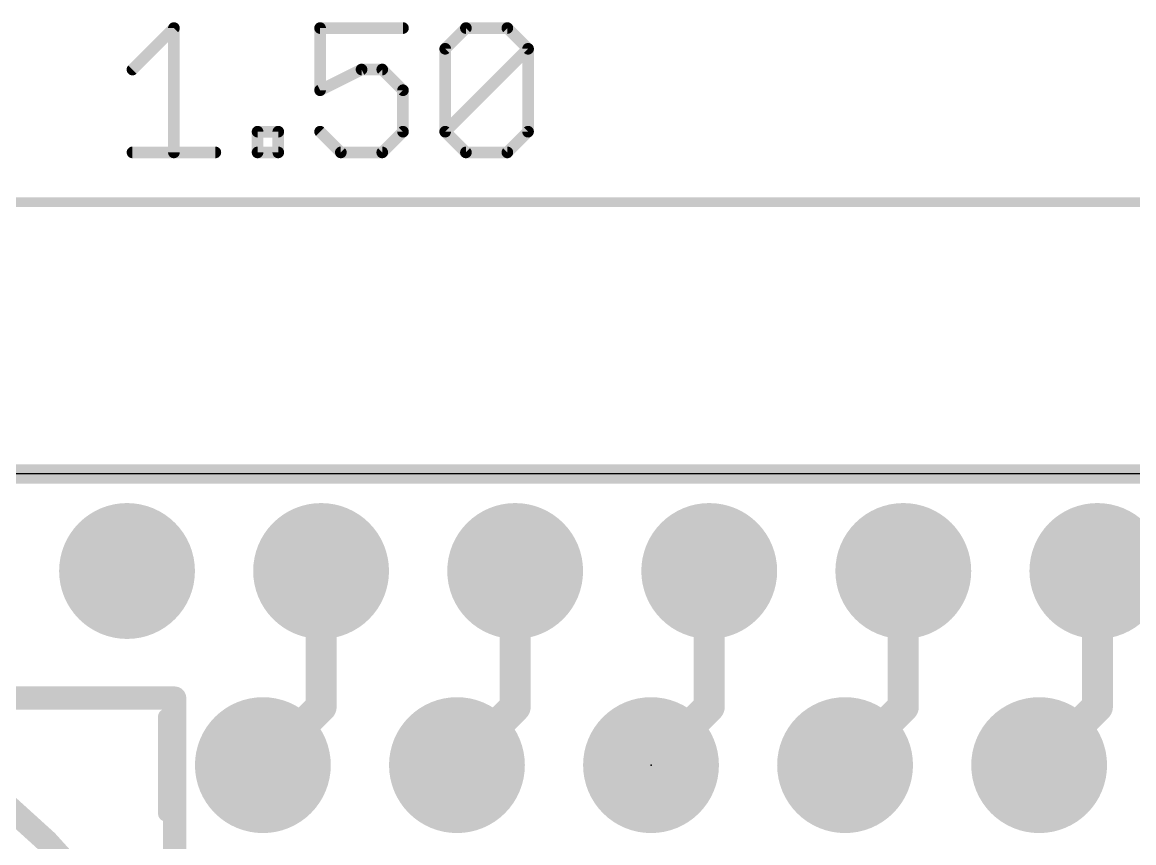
# Model space of a CAD drawing. Extents: x -7.4 to 58.7, y -8.7 to 28.8.
# Drawn here: x 15.14 to 29.69, y 18.03 to 28.77 of the extents above; entities that cross this region are included whole.
import ezdxf

# ---------------------------------------------------------------- set-up
doc = ezdxf.new("R2010")
doc.units = 0
for name, color, linetype in [('1', 12, 'CONTINUOUS'), ('16', 132, 'CONTINUOUS'), ('17', 110, 'CONTINUOUS'), ('20', 53, 'CONTINUOUS'), ('21', 40, 'CONTINUOUS'), ('23', 53, 'CONTINUOUS'), ('47', 253, 'CONTINUOUS'), ('51', 253, 'CONTINUOUS')]:
    doc.layers.add(name, color=color, linetype=linetype)

# ---------------------------------------------------------------- blocks, each defined once
blk = doc.blocks.new('RECT')
blk.add_solid([(-0.5, -0.5), (0.5, -0.5), (-0.5, 0.5), (0.5, 0.5)])
blk = doc.blocks.new('ROUNDP')
at = {"const_width": 0.5}
blk.add_lwpolyline([(0, -0.25, 1), (0, 0.25, 1), (0, -0.25)], format="xyb", dxfattribs=at)

msp = doc.modelspace()

# ---------------------------------------------------------------- linework, layer by layer
at = {"layer": '1'}
for points, const_width in [([(50.8, 22.86), (0, 22.86)], 0.254), ([(19.05, 21.59), (19.05, 19.812)], 0.4064), ([(21.59, 21.59), (21.59, 19.812)], 0.4064), ([(24.13, 21.59), (24.13, 19.812)], 0.4064), ([(26.67, 21.59), (26.67, 19.812)], 0.4064), ([(29.21, 21.59), (29.21, 19.812)], 0.4064), ([(19.05, 19.812), (18.288, 19.05)], 0.4064), ([(21.59, 19.812), (20.828, 19.05)], 0.4064), ([(24.13, 19.812), (23.368, 19.05)], 0.4064), ([(26.67, 19.812), (25.908, 19.05)], 0.4064), ([(29.21, 19.812), (28.448, 19.05)], 0.4064)]:
    msp.add_lwpolyline(points, dxfattribs=dict(at, const_width=const_width))
at = {"layer": '1', "const_width": 0.2032}
for points in [[(19.1516, 21.59, 1), (18.9484, 21.59)], [(21.6916, 21.59, 1), (21.4884, 21.59)], [(24.2316, 21.59, 1), (24.0284, 21.59)], [(26.7716, 21.59, 1), (26.5684, 21.59)], [(29.3116, 21.59, 1), (29.1084, 21.59)], [(19.1218, 19.7402, 1), (18.9782, 19.8838)], [(21.6618, 19.7402, 1), (21.5182, 19.8838)], [(24.2018, 19.7402, 1), (24.0582, 19.8838)], [(26.7418, 19.7402, 1), (26.5982, 19.8838)], [(29.2818, 19.7402, 1), (29.1382, 19.8838)], [(18.9484, 19.812, 1), (19.1516, 19.812)], [(21.4884, 19.812, 1), (21.6916, 19.812)], [(24.0284, 19.812, 1), (24.2316, 19.812)], [(26.5684, 19.812, 1), (26.7716, 19.812)], [(29.1084, 19.812, 1), (29.3116, 19.812)], [(18.2162, 19.1218, 1), (18.3598, 18.9782)], [(20.7562, 19.1218, 1), (20.8998, 18.9782)], [(23.2962, 19.1218, 1), (23.4398, 18.9782)], [(25.8362, 19.1218, 1), (25.9798, 18.9782)], [(28.3762, 19.1218, 1), (28.5198, 18.9782)]]:
    msp.add_lwpolyline(points, format="xyb", dxfattribs=at)
at = {"layer": '16', "const_width": 0.254}
msp.add_lwpolyline([(50.8, 22.86), (0, 22.86)], dxfattribs=at)
at = {"layer": '20'}
msp.add_line((48.26, 22.86), (2.54, 22.86), dxfattribs=at)
at = {"layer": '21', "const_width": 0.3048}
for points in [[(13.983, 19.927), (17.133, 19.927)], [(17.133, 19.927), (17.133, 16.627)]]:
    msp.add_lwpolyline(points, dxfattribs=at)
at = {"layer": '21', "const_width": 0.1524}
for points in [[(17.2092, 19.927, 1), (17.0568, 19.927)], [(17.133, 19.8508, 1), (17.133, 20.0032)]]:
    msp.add_lwpolyline(points, format="xyb", dxfattribs=at)
at = {"layer": '23'}
msp.add_point((23.368, 19.05), dxfattribs=at)
at = {"layer": '47'}
for points, const_width in [([(16.5813, 28.1514), (17.1236, 28.6937)], 0.1524), ([(17.1236, 28.6937), (17.1236, 27.0667)], 0.1524), ([(20.1217, 28.6937), (19.037, 28.6937)], 0.1524), ([(19.037, 28.6937), (19.037, 27.8802)], 0.1524), ([(20.6742, 28.4225), (20.9454, 28.6937)], 0.1524), ([(20.9454, 28.6937), (21.4877, 28.6937)], 0.1524), ([(21.4877, 28.6937), (21.7589, 28.4225)], 0.1524), ([(20.6742, 27.3379), (20.6742, 28.4225)], 0.1524), ([(20.6742, 27.3379), (21.7589, 28.4225)], 0.1524), ([(21.7589, 28.4225), (21.7589, 27.3379)], 0.1524), ([(19.037, 27.8802), (19.5794, 28.1514)], 0.1524), ([(19.5794, 28.1514), (19.8505, 28.1514)], 0.1524), ([(19.8505, 28.1514), (20.1217, 27.8802)], 0.1524), ([(20.1217, 27.8802), (20.1217, 27.3379)], 0.1524), ([(18.2185, 27.0667), (18.2185, 27.3379)], 0.1524), ([(18.2185, 27.3379), (18.4896, 27.3379)], 0.1524), ([(18.4896, 27.3379), (18.4896, 27.0667)], 0.1524), ([(19.3082, 27.0667), (19.037, 27.3379)], 0.1524), ([(20.1217, 27.3379), (19.8505, 27.0667)], 0.1524), ([(20.9454, 27.0667), (20.6742, 27.3379)], 0.1524), ([(21.7589, 27.3379), (21.4877, 27.0667)], 0.1524), ([(16.5813, 27.0667), (17.666, 27.0667)], 0.1524), ([(18.4896, 27.0667), (18.2185, 27.0667)], 0.1524), ([(19.8505, 27.0667), (19.3082, 27.0667)], 0.1524), ([(21.4877, 27.0667), (20.9454, 27.0667)], 0.1524), ([(0.065, 26.416), (37.908, 26.416)], 0.13)]:
    msp.add_lwpolyline(points, dxfattribs=dict(at, const_width=const_width))
at = {"layer": '47', "const_width": 0.0762}
for points in [[(17.1617, 28.6937, 1), (17.0855, 28.6937)], [(17.1506, 28.6667, 1), (17.0967, 28.7206)], [(19.037, 28.7318, 1), (19.037, 28.6556)], [(19.0751, 28.6937, 1), (18.9989, 28.6937)], [(20.1217, 28.6556, 1), (20.1217, 28.7318)], [(20.9454, 28.7318, 1), (20.9454, 28.6556)], [(20.9723, 28.6667, 1), (20.9184, 28.7206)], [(21.5146, 28.7206, 1), (21.4608, 28.6667)], [(21.4877, 28.6556, 1), (21.4877, 28.7318)], [(20.7123, 28.4225, 1), (20.6361, 28.4225)], [(20.6473, 28.4495, 1), (20.7011, 28.3956)], [(21.797, 28.4225, 1), (21.7208, 28.4225)], [(21.7858, 28.3956, 1), (21.7319, 28.4495)], [(21.7319, 28.3956, 1), (21.7858, 28.4495)], [(19.5794, 28.1895, 1), (19.5794, 28.1133)], [(19.5964, 28.1173, 1), (19.5623, 28.1854)], [(19.8775, 28.1783, 1), (19.8236, 28.1244)], [(19.8505, 28.1133, 1), (19.8505, 28.1895)], [(16.5544, 28.1783, 1), (16.6083, 28.1244)], [(19.02, 27.9143, 1), (19.0541, 27.8461)], [(20.1598, 27.8802, 1), (20.0836, 27.8802)], [(20.0948, 27.8533, 1), (20.1486, 27.9071)], [(18.9989, 27.8802, 1), (19.0751, 27.8802)], [(18.2566, 27.3379, 1), (18.1804, 27.3379)], [(18.2185, 27.376, 1), (18.2185, 27.2998)], [(18.5277, 27.3379, 1), (18.4515, 27.3379)], [(18.4896, 27.2998, 1), (18.4896, 27.376)], [(19.064, 27.3648, 1), (19.0101, 27.3109)], [(20.0836, 27.3379, 1), (20.1598, 27.3379)], [(20.1486, 27.3109, 1), (20.0948, 27.3648)], [(20.7011, 27.3648, 1), (20.6473, 27.3109)], [(20.6473, 27.3648, 1), (20.7011, 27.3109)], [(20.6361, 27.3379, 1), (20.7123, 27.3379)], [(21.7208, 27.3379, 1), (21.797, 27.3379)], [(21.7858, 27.3109, 1), (21.7319, 27.3648)], [(16.5813, 27.1048, 1), (16.5813, 27.0286)], [(17.0855, 27.0667, 1), (17.1617, 27.0667)], [(17.666, 27.0286, 1), (17.666, 27.1048)], [(18.2185, 27.1048, 1), (18.2185, 27.0286)], [(18.1804, 27.0667, 1), (18.2566, 27.0667)], [(18.4515, 27.0667, 1), (18.5277, 27.0667)], [(18.4896, 27.0286, 1), (18.4896, 27.1048)], [(19.3082, 27.1048, 1), (19.3082, 27.0286)], [(19.2813, 27.0398, 1), (19.3351, 27.0936)], [(19.8236, 27.0936, 1), (19.8775, 27.0398)], [(19.8505, 27.0286, 1), (19.8505, 27.1048)], [(20.9454, 27.1048, 1), (20.9454, 27.0286)], [(20.9184, 27.0398, 1), (20.9723, 27.0936)], [(21.4608, 27.0936, 1), (21.5146, 27.0398)], [(21.4877, 27.0286, 1), (21.4877, 27.1048)]]:
    msp.add_lwpolyline(points, format="xyb", dxfattribs=at)
at = {"layer": '51'}
for points, const_width in [([(10.233, 5.437, 1), (10.233, 20.217, 1), (10.233, 5.437)], 0.3048), ([(17.0688, 19.685, 1), (16.9672, 19.685)], 0.1016), ([(10.233, 6.327, 1), (10.233, 19.327, 1), (10.233, 6.327)], 0.3048), ([(16.9672, 18.415, 1), (17.0688, 18.415)], 0.1016)]:
    msp.add_lwpolyline(points, format="xyb", dxfattribs=dict(at, const_width=const_width))
at = {"layer": '51', "const_width": 0.2032}
msp.add_lwpolyline([(17.018, 19.685), (17.018, 18.415)], dxfattribs=at)

# ---------------------------------------------------------------- block references
at = {"layer": '17', "xscale": 1.778, "yscale": 1.778}
for p in [(16.51, 21.59), (16.51, 21.59), (19.05, 21.59), (19.05, 21.59), (21.59, 21.59), (21.59, 21.59), (24.13, 21.59), (24.13, 21.59), (26.67, 21.59), (26.67, 21.59), (29.21, 21.59), (29.21, 21.59)]:
    msp.add_blockref('ROUNDP', p, dxfattribs=at)
at = {"layer": '17', "xscale": 1.778, "yscale": 1.778, "rotation": 90}
for p in [(18.288, 19.05), (18.288, 19.05), (20.828, 19.05), (20.828, 19.05), (23.368, 19.05), (23.368, 19.05), (25.908, 19.05), (25.908, 19.05), (28.448, 19.05), (28.448, 19.05)]:
    msp.add_blockref('ROUNDP', p, dxfattribs=at)
at = {"layer": '51', "xscale": 0.508, "yscale": 0.508}
for p in [(18.288, 19.05), (20.828, 19.05), (23.368, 19.05), (25.908, 19.05), (28.448, 19.05)]:
    msp.add_blockref('RECT', p, dxfattribs=at)

doc.saveas('drawing.dxf')
